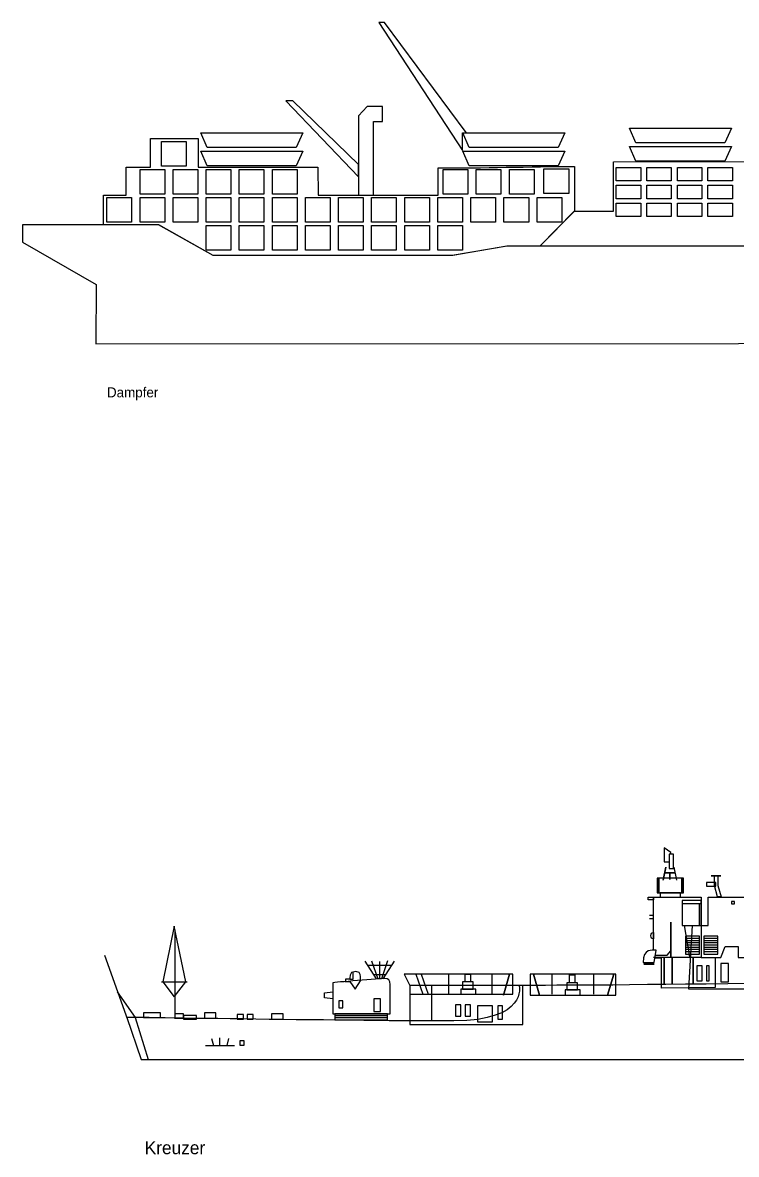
# Model space of a CAD drawing. Extents: x 598 to 1630, y 230 to 779.
# Drawn here: x 598.1 to 669.4, y 230.3 to 343.3 of the extents above; entities that cross this region are included whole.
import ezdxf

# ---------------------------------------------------------------- set-up
doc = ezdxf.new("R2010")
doc.units = 0
doc.header["$MEASUREMENT"] = 0
doc.layers.get('0').update_dxf_attribs({"linetype": 'CONTINUOUS'})
doc.layers.add('7', color=7, linetype='CONTINUOUS')

msp = doc.modelspace()

# ---------------------------------------------------------------- linework, layer by layer
at = {"layer": '7', "linetype": 'CONTINUOUS'}
for points in [[(642.43, 332.32), (634.25, 343.3), (633.69, 343.3), (642.05, 330.52), (642.05, 332.3), (642.43, 332.32)], [(631.66, 329.12), (625.1, 335.5), (624.42, 335.5), (631.66, 327.9), (631.66, 329.12)], [(631.66, 326.07), (633.18, 326.07), (633.18, 333.41), (634.05, 333.41), (634.05, 334.91), (632.52, 334.91), (631.66, 334), (631.66, 326.07)], [(615.93, 332.3), (626.12, 332.3), (625.46, 330.82), (624.9, 330.82), (624.34, 330.82), (623.81, 330.82), (623.25, 330.82), (622.69, 330.82), (622.13, 330.82), (621.57, 330.82), (621.01, 330.82), (620.45, 330.82), (619.89, 330.82), (619.33, 330.82), (618.77, 330.82), (618.22, 330.82), (617.68, 330.82), (617.12, 330.82), (616.56, 330.82), (615.93, 332.3)], [(642.08, 332.3), (652.27, 332.3), (651.6, 330.82), (651.05, 330.82), (650.49, 330.82), (649.95, 330.82), (649.39, 330.82), (648.83, 330.82), (648.28, 330.82), (647.72, 330.82), (647.16, 330.82), (646.6, 330.82), (646.04, 330.82), (645.48, 330.82), (644.92, 330.82), (644.36, 330.82), (643.83, 330.82), (643.27, 330.82), (642.71, 330.82), (642.08, 332.3)], [(658.72, 332.75), (668.91, 332.75), (668.25, 331.28), (667.69, 331.28), (667.13, 331.28), (666.6, 331.28), (666.04, 331.28), (665.48, 331.28), (664.92, 331.28), (664.36, 331.28), (663.8, 331.28), (663.24, 331.28), (662.68, 331.28), (662.12, 331.28), (661.57, 331.28), (661.01, 331.28), (660.47, 331.28), (659.91, 331.28), (659.35, 331.28), (658.72, 332.75)], [(606.2, 323.12), (606.2, 326.07), (608.48, 326.07), (608.46, 328.87), (610.9, 328.87), (610.92, 331.74), (615.67, 331.74), (615.65, 328.87), (627.62, 328.87), (627.64, 326.07), (639.61, 326.07), (639.61, 328.79), (640.45, 328.79), (641.31, 328.79), (642.15, 328.81), (643.02, 328.81), (643.85, 328.81), (644.72, 328.84), (645.56, 328.84), (646.42, 328.87), (647.28, 328.87), (648.12, 328.87), (648.99, 328.89), (649.83, 328.89), (650.69, 328.92), (651.53, 328.92), (652.39, 328.94), (653.23, 328.94), (653.23, 324.47), (649.8, 321.01), (646.47, 320.99), (641.08, 320.05), (617.15, 320.05), (611.71, 323.12), (606.2, 323.12)], [(611.99, 331.43), (614.46, 331.43), (614.46, 328.97), (611.99, 328.97), (611.99, 331.43)], [(615.93, 330.47), (626.12, 330.47), (625.46, 328.99), (624.9, 328.99), (624.34, 328.99), (623.81, 328.99), (623.25, 328.99), (622.69, 328.99), (622.13, 328.99), (621.57, 328.99), (621.01, 328.99), (620.45, 328.99), (619.89, 328.99), (619.33, 328.99), (618.77, 328.99), (618.22, 328.99), (617.68, 328.99), (617.12, 328.99), (616.56, 328.99), (615.93, 330.47)], [(642.08, 330.47), (652.27, 330.47), (651.6, 328.99), (651.05, 328.99), (650.49, 328.99), (649.95, 328.99), (649.39, 328.99), (648.83, 328.99), (648.28, 328.99), (647.72, 328.99), (647.16, 328.99), (646.6, 328.99), (646.04, 328.99), (645.48, 328.99), (644.92, 328.99), (644.36, 328.99), (643.83, 328.99), (643.27, 328.99), (642.71, 328.99), (642.08, 330.47)], [(658.72, 330.92), (668.91, 330.92), (668.25, 329.45), (667.69, 329.45), (667.13, 329.45), (666.6, 329.45), (666.04, 329.45), (665.48, 329.45), (664.92, 329.45), (664.36, 329.45), (663.8, 329.45), (663.24, 329.45), (662.68, 329.45), (662.12, 329.45), (661.57, 329.45), (661.01, 329.45), (660.47, 329.45), (659.91, 329.45), (659.35, 329.45), (658.72, 330.92)], [(649.78, 320.99), (653.21, 324.47), (657.12, 324.47), (657.12, 329.4), (716.73, 329.42), (716.65, 324.01), (738.91, 324.01), (739.01, 323.38), (739.17, 322.82), (739.37, 322.39), (739.65, 322.03), (740, 321.75), (740.44, 321.57), (740.95, 321.47), (741.58, 321.45), (745.42, 321.45), (745.42, 324.01), (757.33, 324.01), (757.33, 320.99), (649.78, 320.99)], [(609.86, 328.64), (612.32, 328.64), (612.32, 326.17), (609.86, 326.17), (609.86, 328.64)], [(613.16, 328.64), (615.62, 328.64), (615.62, 326.17), (613.16, 326.17), (613.16, 328.64)], [(616.46, 328.64), (618.93, 328.64), (618.93, 326.17), (616.46, 326.17), (616.46, 328.64)], [(619.77, 328.64), (622.23, 328.64), (622.23, 326.17), (619.77, 326.17), (619.77, 328.64)], [(623.07, 328.64), (625.53, 328.64), (625.53, 326.17), (623.07, 326.17), (623.07, 328.64)], [(640.12, 328.64), (642.58, 328.64), (642.58, 326.17), (640.12, 326.17), (640.12, 328.64)], [(643.42, 328.64), (645.89, 328.64), (645.89, 326.17), (643.42, 326.17), (643.42, 328.64)], [(646.73, 328.64), (649.19, 328.64), (649.19, 326.17), (646.73, 326.17), (646.73, 328.64)], [(650.18, 328.71), (652.65, 328.71), (652.65, 326.25), (650.18, 326.25), (650.18, 328.71)], [(657.4, 328.84), (659.84, 328.84), (659.84, 327.49), (657.4, 327.49), (657.4, 328.84)], [(660.45, 328.84), (662.89, 328.84), (662.89, 327.49), (660.45, 327.49), (660.45, 328.84)], [(663.5, 328.84), (665.94, 328.84), (665.94, 327.49), (663.5, 327.49), (663.5, 328.84)], [(666.55, 328.84), (668.99, 328.84), (668.99, 327.49), (666.55, 327.49), (666.55, 328.84)], [(657.4, 327.06), (659.84, 327.06), (659.84, 325.71), (657.4, 325.71), (657.4, 327.06)], [(660.45, 327.06), (662.89, 327.06), (662.89, 325.71), (660.45, 325.71), (660.45, 327.06)], [(663.5, 327.06), (665.94, 327.06), (665.94, 325.71), (663.5, 325.71), (663.5, 327.06)], [(666.55, 327.06), (668.99, 327.06), (668.99, 325.71), (666.55, 325.71), (666.55, 327.06)], [(606.55, 325.84), (609.02, 325.84), (609.02, 323.38), (606.55, 323.38), (606.55, 325.84)], [(609.86, 325.84), (612.32, 325.84), (612.32, 323.38), (609.86, 323.38), (609.86, 325.84)], [(613.16, 325.84), (615.62, 325.84), (615.62, 323.38), (613.16, 323.38), (613.16, 325.84)], [(616.46, 325.84), (618.93, 325.84), (618.93, 323.38), (616.46, 323.38), (616.46, 325.84)], [(619.77, 325.84), (622.23, 325.84), (622.23, 323.38), (619.77, 323.38), (619.77, 325.84)], [(623.07, 325.84), (625.53, 325.84), (625.53, 323.38), (623.07, 323.38), (623.07, 325.84)], [(626.37, 325.84), (628.84, 325.84), (628.84, 323.38), (626.37, 323.38), (626.37, 325.84)], [(629.68, 325.84), (632.14, 325.84), (632.14, 323.38), (629.68, 323.38), (629.68, 325.84)], [(632.98, 325.84), (635.44, 325.84), (635.44, 323.38), (632.98, 323.38), (632.98, 325.84)], [(636.28, 325.84), (638.75, 325.84), (638.75, 323.38), (636.28, 323.38), (636.28, 325.84)], [(639.59, 325.84), (642.05, 325.84), (642.05, 323.38), (639.59, 323.38), (639.59, 325.84)], [(642.89, 325.84), (645.35, 325.84), (645.35, 323.38), (642.89, 323.38), (642.89, 325.84)], [(646.19, 325.84), (648.66, 325.84), (648.66, 323.38), (646.19, 323.38), (646.19, 325.84)], [(649.5, 325.84), (651.96, 325.84), (651.96, 323.38), (649.5, 323.38), (649.5, 325.84)], [(605.46, 311.23), (797.94, 311.31), (797.94, 324.49), (796.06, 323.3), (796.03, 322.82), (795.93, 322.41), (795.81, 322.03), (795.58, 321.73), (795.27, 321.47), (794.87, 321.24), (794.38, 321.09), (793.77, 320.99), (646.52, 320.99), (641.03, 320.05), (617.15, 320.05), (611.74, 323.12), (598.14, 323.12), (598.14, 321.39), (605.49, 317.15), (605.46, 311.23)], [(657.4, 325.28), (659.84, 325.28), (659.84, 323.94), (657.4, 323.94), (657.4, 325.28)], [(660.45, 325.28), (662.89, 325.28), (662.89, 323.94), (660.45, 323.94), (660.45, 325.28)], [(663.5, 325.28), (665.94, 325.28), (665.94, 323.94), (663.5, 323.94), (663.5, 325.28)], [(666.55, 325.28), (668.99, 325.28), (668.99, 323.94), (666.55, 323.94), (666.55, 325.28)], [(616.46, 323.05), (618.93, 323.05), (618.93, 320.58), (616.46, 320.58), (616.46, 323.05)], [(619.77, 323.05), (622.23, 323.05), (622.23, 320.58), (619.77, 320.58), (619.77, 323.05)], [(623.07, 323.05), (625.53, 323.05), (625.53, 320.58), (623.07, 320.58), (623.07, 323.05)], [(626.37, 323.05), (628.84, 323.05), (628.84, 320.58), (626.37, 320.58), (626.37, 323.05)], [(629.68, 323.05), (632.14, 323.05), (632.14, 320.58), (629.68, 320.58), (629.68, 323.05)], [(632.98, 323.05), (635.44, 323.05), (635.44, 320.58), (632.98, 320.58), (632.98, 323.05)], [(636.28, 323.05), (638.75, 323.05), (638.75, 320.58), (636.28, 320.58), (636.28, 323.05)], [(639.59, 323.05), (642.05, 323.05), (642.05, 320.58), (639.59, 320.58), (639.59, 323.05)], [(662.85, 260.25), (662.85, 260.43), (662.19, 260.91), (662.19, 259.49), (662.67, 259.49), (662.67, 259.49)], [(663.1, 258.83), (663.1, 260.25), (662.67, 260.25), (662.67, 258.83), (663.1, 258.83)], [(662.36, 258.98), (662.08, 257.68)], [(662.36, 258.98), (662.08, 257.68), (662.36, 258.98)], [(663.15, 258.98), (663.41, 257.68)], [(664.12, 256.41), (664.12, 257.86), (661.48, 257.86), (661.48, 256.41), (664.12, 256.41)], [(661.65, 257.79), (661.65, 256.41)], [(661.65, 257.79), (661.65, 256.41), (661.65, 257.79)], [(662.21, 258.4), (663.28, 258.4)], [(662.21, 258.4), (663.28, 258.4), (662.21, 258.4)], [(662.75, 258.4), (662.75, 257.74)], [(662.75, 258.4), (662.75, 257.74), (662.75, 258.4)], [(663.94, 257.79), (663.94, 256.41)], [(663.94, 257.79), (663.94, 256.41), (663.94, 257.79)], [(666.89, 258.09), (667.85, 258.09)], [(666.89, 258.09), (667.85, 258.09), (666.89, 258.09)], [(667.52, 256.01), (667.22, 257.13), (667.22, 258.09), (667.55, 258.09), (667.55, 257.13), (667.88, 256.01), (667.52, 256.01)], [(667.34, 257.07), (667.34, 257.43), (666.4, 257.43), (666.4, 257.07), (667.34, 257.07)], [(660.59, 255.7), (660.59, 255.96), (661.12, 255.96), (661.12, 255.7), (660.59, 255.7)], [(661.12, 250.67), (661.12, 255.96), (665.87, 255.96), (665.87, 249.96), (667.29, 249.96), (667.29, 246.96), (661.91, 246.89), (661.91, 249.88), (661.25, 249.88), (661.25, 249.91)], [(663.81, 255.96), (663.81, 256.41), (661.78, 256.41), (661.78, 255.96), (663.81, 255.96)], [(665.87, 253.14), (665.87, 255.63), (663.99, 255.63), (663.99, 253.14), (665.87, 253.14)], [(665.01, 253.14), (666.58, 253.14), (666.58, 255.96), (681.24, 255.96), (681.24, 246.78), (664.65, 246.78), (665.01, 253.14)], [(669.2, 255.3), (669.2, 255.52), (668.92, 255.52), (668.92, 255.3), (669.2, 255.3)], [(663.99, 255.35), (665.87, 255.35)], [(665.67, 255.3), (665.67, 253.14)], [(661.12, 254.15), (660.71, 254.15)], [(661.12, 253.8), (660.71, 253.8)], [(662.85, 253.47), (662.85, 250.01)], [(662.85, 253.47), (662.85, 250.01), (662.85, 253.47)], [(613.27, 246), (614.44, 247.5), (613.27, 253.06), (612.13, 247.5), (613.27, 246)], [(613.32, 252.7), (613.32, 243.89)], [(661.12, 251.82), (660.99, 251.84), (660.92, 251.89), (660.87, 251.99), (660.84, 252.12), (660.87, 252.27), (660.92, 252.37), (660.99, 252.42), (661.12, 252.45), (661.12, 251.82)], [(664.17, 253.14), (664.7, 250.01)], [(665.72, 250.29), (665.72, 252.09), (664.3, 252.09), (664.3, 250.29), (665.72, 250.29)], [(667.55, 250.29), (667.55, 252.09), (666.15, 252.09), (666.15, 250.29), (667.55, 250.29)], [(664.35, 251.87), (665.72, 251.87)], [(664.35, 251.64), (665.72, 251.64)], [(664.35, 251.43), (665.72, 251.43)], [(664.35, 251.21), (665.72, 251.21)], [(664.35, 250.98), (665.72, 250.98)], [(666.2, 251.87), (667.55, 251.87)], [(666.2, 251.64), (667.55, 251.64)], [(666.2, 251.43), (667.55, 251.43)], [(666.2, 251.21), (667.55, 251.21)], [(666.2, 250.98), (667.55, 250.98)], [(667.29, 249.96), (667.83, 249.96), (668.26, 251.03), (669.58, 251.03), (669.58, 249.96), (675.5, 249.96), (675.86, 250.95), (677.61, 250.95), (677.97, 249.48), (681.24, 249.48)], [(608.65, 243.71), (606.36, 250.14)], [(661.37, 250.67), (661.2, 250.67), (660.99, 250.67), (660.79, 250.65), (660.59, 250.6), (660.38, 250.44), (660.23, 250.24), (660.13, 249.91), (660.1, 249.45), (661.17, 249.45), (661.37, 250.67)], [(665.87, 249.96), (661.12, 249.96)], [(661.3, 250.19), (662.49, 250.19), (662.85, 250.6)], [(662.19, 249.96), (662.19, 247.32)], [(662.19, 249.96), (662.19, 247.32), (662.19, 249.96)], [(662.97, 249.96), (662.97, 247.32)], [(662.97, 249.96), (662.97, 247.32), (662.97, 249.96)], [(664.35, 250.77), (665.72, 250.77)], [(664.35, 250.54), (665.72, 250.54)], [(665.08, 249.96), (665.08, 247.32)], [(665.08, 249.96), (665.08, 247.32), (665.08, 249.96)], [(666.2, 250.77), (667.55, 250.77)], [(666.2, 250.54), (667.55, 250.54)], [(632.3, 249.58), (633.42, 247.8)], [(632.58, 249.17), (635, 249.17)], [(632.97, 249.6), (633.6, 247.8)], [(633.78, 249.53), (633.78, 247.8)], [(634.57, 249.6), (633.96, 247.8)], [(635.23, 249.58), (634.11, 247.8)], [(660.15, 249.27), (661.17, 249.27)], [(660.15, 249.27), (661.17, 249.27), (660.15, 249.27)], [(665.97, 247.6), (665.97, 249.1), (665.44, 249.1), (665.44, 247.6), (665.97, 247.6)], [(666.68, 247.6), (666.68, 249.1), (666.4, 249.1), (666.4, 247.6), (666.68, 247.6)], [(668.62, 247.5), (668.62, 249.35), (667.83, 249.35), (667.83, 247.5), (668.62, 247.5)], [(629.1, 244.32), (634.82, 244.32), (634.82, 244.7), (634.82, 245.62), (634.82, 246.58), (634.82, 247.24), (634.79, 247.52), (634.69, 247.7), (634.52, 247.83), (634.29, 247.85), (634.18, 247.85), (633.98, 247.83), (633.68, 247.8), (633.35, 247.77), (632.94, 247.75), (632.51, 247.72), (632.05, 247.67), (631.57, 247.65), (631.11, 247.6), (630.65, 247.55), (630.25, 247.52), (629.87, 247.5), (629.56, 247.47), (629.31, 247.44), (629.15, 247.42), (629.1, 247.42), (629.1, 244.32)], [(630.81, 247.55), (631.34, 246.78), (631.87, 247.62), (631.87, 247.95), (631.87, 248.05), (631.85, 248.26), (631.72, 248.46), (631.39, 248.56), (630.98, 248.44), (630.83, 248.18), (630.81, 247.9), (630.81, 247.77), (630.37, 247.77), (630.37, 247.52), (630.81, 247.55)], [(630.81, 247.77), (631.14, 247.77), (631.14, 248.51)], [(633.12, 248.26), (634.39, 248.26)], [(636.78, 246.28), (647.09, 246.28), (647.09, 248.28), (636.24, 248.28), (636.78, 247.14)], [(637.39, 248.28), (638.1, 246.28)], [(637.92, 248.28), (638.63, 246.28)], [(640.64, 248.28), (640.64, 246.28)], [(642.85, 248.28), (642.85, 247.5), (642.32, 247.5), (642.32, 248.28), (642.85, 248.28)], [(644.98, 248.28), (644.98, 246.28)], [(646.74, 248.28), (646.13, 246.17)], [(646.74, 248.28), (646.13, 246.17), (646.74, 248.28)], [(657.36, 246.17), (657.36, 248.28), (648.82, 248.28), (648.82, 246.17), (657.36, 246.17)], [(649.13, 248.28), (649.74, 246.17)], [(649.13, 248.28), (649.74, 246.17), (649.13, 248.28)], [(650.98, 248.28), (650.98, 246.28)], [(653.27, 248.21), (653.27, 247.42), (652.73, 247.42), (652.73, 248.21), (653.27, 248.21)], [(655.12, 248.28), (655.12, 246.28)], [(657.16, 248.28), (656.52, 246.17)], [(657.16, 248.28), (656.52, 246.17), (657.16, 248.28)], [(607.58, 246.53), (609.36, 243.96), (610.68, 239.75)], [(670.75, 247.34), (668.54, 247.32), (666.38, 247.29), (664.32, 247.27), (662.36, 247.24), (660.51, 247.24), (658.73, 247.22), (657.05, 247.19), (655.5, 247.19), (654.06, 247.17), (652.71, 247.17), (651.46, 247.17), (650.35, 247.14), (649.35, 247.14), (648.47, 247.14), (647.7, 247.14), (647.7, 247.09), (647.73, 246.99), (647.73, 246.81), (647.73, 246.58), (647.68, 246.33), (647.6, 246.02), (647.45, 245.69), (647.22, 245.39), (646.92, 245.06), (646.51, 244.73), (645.97, 244.42), (645.31, 244.17), (644.53, 243.94), (643.59, 243.76), (642.47, 243.66), (641.17, 243.61), (640.28, 243.61), (639.29, 243.61), (638.25, 243.61), (637.13, 243.63), (635.96, 243.63), (634.74, 243.63), (633.5, 243.66), (632.2, 243.66), (630.88, 243.68), (629.53, 243.68), (628.19, 243.71), (626.82, 243.71), (625.44, 243.73), (624.1, 243.76), (622.75, 243.76), (621.43, 243.79), (620.11, 243.81), (618.86, 243.81), (617.62, 243.84), (616.45, 243.86), (615.33, 243.86), (614.26, 243.89), (613.27, 243.89), (612.36, 243.91), (611.52, 243.91), (610.78, 243.94), (610.12, 243.94), (609.56, 243.94), (609.13, 243.96), (608.8, 243.96), (608.62, 243.96), (608.55, 243.96)], [(612, 247.5), (614.57, 247.5)], [(629.1, 245.82), (628.26, 245.92), (628.26, 246.43), (629.1, 246.53), (629.1, 245.82)], [(648.06, 243.25), (648.06, 247.14), (636.78, 247.14), (636.78, 243.25), (648.06, 243.25)], [(638.96, 247.14), (638.96, 243.61)], [(643.38, 246.28), (643.38, 246.78), (641.88, 246.78), (641.88, 246.28), (643.38, 246.28)], [(643.13, 246.78), (643.13, 247.5), (642.06, 247.5), (642.06, 246.78), (643.13, 246.78)], [(653.8, 246.17), (653.8, 246.71), (652.3, 246.71), (652.3, 246.17), (653.8, 246.17)], [(653.52, 246.71), (653.52, 247.42), (652.48, 247.42), (652.48, 246.71), (653.52, 246.71)], [(630.09, 244.93), (630.09, 245.62), (629.71, 245.62), (629.71, 244.93), (630.09, 244.93)], [(633.85, 244.55), (633.85, 245.82), (633.19, 245.82), (633.19, 244.55), (633.85, 244.55)], [(611.9, 243.96), (611.9, 244.42), (610.22, 244.42), (610.22, 243.96), (611.9, 243.96)], [(614.21, 243.89), (614.21, 244.32), (613.32, 244.32), (613.32, 243.89), (614.21, 243.89)], [(615.51, 243.79), (615.51, 244.14), (614.21, 244.14), (614.21, 243.79), (615.51, 243.79)], [(617.44, 243.89), (617.44, 244.42), (616.3, 244.42), (616.3, 243.89), (617.44, 243.89)], [(620.18, 243.79), (620.18, 244.24), (619.57, 244.24), (619.57, 243.79), (620.18, 243.79)], [(621.15, 243.79), (621.15, 244.24), (620.54, 244.24), (620.54, 243.79), (621.15, 243.79)], [(624.15, 243.79), (624.15, 244.32), (623, 244.32), (623, 243.79), (624.15, 243.79)], [(634.57, 243.71), (634.57, 244.32), (629.31, 244.32), (629.31, 243.71), (634.57, 243.71)], [(629.31, 244.14), (634.52, 244.14)], [(641.88, 244.07), (641.88, 245.21), (641.35, 245.21), (641.35, 244.07), (641.88, 244.07)], [(642.85, 244.07), (642.85, 245.21), (642.32, 245.21), (642.32, 244.07), (642.85, 244.07)], [(645.06, 243.53), (645.06, 245.11), (643.56, 245.11), (643.56, 243.53), (645.06, 243.53)], [(646.03, 243.79), (646.03, 245.11), (645.59, 245.11), (645.59, 243.79), (646.03, 243.79)], [(608.55, 243.96), (609.97, 239.75), (794.52, 239.75)], [(629.31, 243.94), (634.52, 243.94)], [(617.01, 241.85), (617.19, 241.14)], [(617.8, 241.93), (617.8, 241.14)], [(618.68, 241.85), (618.51, 241.14)], [(616.4, 241.14), (619.29, 241.14)], [(620.26, 241.19), (620.26, 241.63), (619.83, 241.63), (619.83, 241.19), (620.26, 241.19)]]:
    msp.add_lwpolyline(points, dxfattribs=at)

# ---------------------------------------------------------------- texts
at = {"attachment_point": 1}
for s, insert, char_height, width in [('Dampfer', (606.56, 306.88), 1, 80.4994), ('Kreuzer', (610.33, 231.59), 1.288, 756.8002)]:
    msp.add_mtext(s, dxfattribs=dict(at, insert=insert, char_height=char_height, width=width))

doc.saveas('drawing.dxf')
